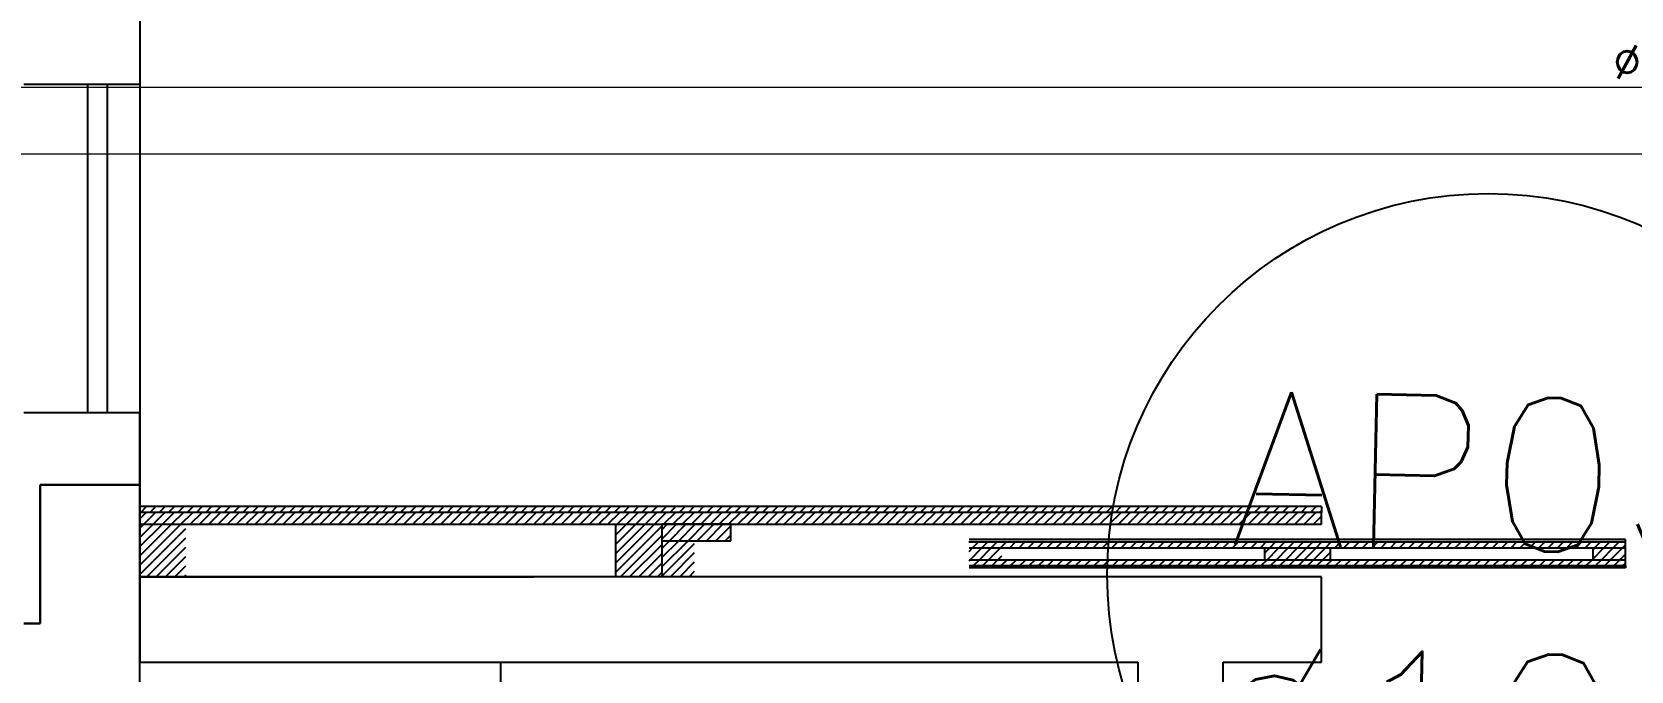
# Model space of a CAD drawing. Header units: millimetres. Extents: x 1573 to 2177, y 1587 to 1932.
# Drawn here: x 1895.696 to 1899.348, y 1916.814 to 1918.274 of the extents above; entities that cross this region are included whole.
import ezdxf
from ezdxf.enums import TextEntityAlignment as Align

# ---------------------------------------------------------------- set-up
doc = ezdxf.new("R2010")
doc.units = ezdxf.units.MM
doc.header["$LTSCALE"] = 0.03
for name, color, linetype in [('-HIDRO', 8, 'Continuous'), ('A-PEN-C', 4, 'Continuous'), ('Texto-Tubos', 7, 'Continuous')]:
    doc.layers.add(name, color=color, linetype=linetype)
doc.layers.add('TigreCad', color=2, linetype='Continuous', lineweight=13)
doc.styles.add('ROMANS', font='romans.shx', dxfattribs={"height": 0.1})
doc.styles.add('TCTUBOS-TXT', font='txt.shx')

msp = doc.modelspace()

# ---------------------------------------------------------------- hatches: boundary and pattern name
at = {"layer": '-HIDRO'}
h = msp.add_hatch(color=256, dxfattribs=at)
h.dxf.hatch_style = 1
h.paths.add_polyline_path([(1897.8363, 1917.1138), (1897.8363, 1917.1085), (1899.3359, 1917.1085), (1899.3359, 1917.1138)])
h.paths.add_polyline_path([(1897.8363, 1917.0545), (1897.8363, 1917.0491), (1899.3359, 1917.0491), (1899.3359, 1917.0545)])

# ---------------------------------------------------------------- linework, layer by layer
for p, q in [((1895.9422, 1922.8022), (1895.9422, 1918.1536)), ((1895.9422, 1918.1536), (1895.6768, 1918.1536)), ((1895.8222, 1918.1536), (1895.8222, 1917.4039)), ((1895.8672, 1918.1536), (1895.8672, 1917.4039)), ((1895.9422, 1918.1536), (1895.9422, 1917.4039)), ((1895.9422, 1917.9287), (1895.9422, 1917.029)), ((1895.9422, 1917.4039), (1895.6768, 1917.4039)), ((1895.9422, 1917.2389), (1895.9422, 1917.4039)), ((1895.7142, 1916.9225), (1895.7142, 1917.2389)), ((1895.7142, 1917.2389), (1895.9422, 1917.2389)), ((1895.9422, 1917.2389), (1895.7142, 1917.2389)), ((1895.7142, 1917.2389), (1895.7142, 1916.9225)), ((1895.9422, 1916.2312), (1895.9422, 1917.2389)), ((1898.6413, 1917.1894), (1895.9422, 1917.1894)), ((1898.6413, 1917.1759), (1895.9422, 1917.1759)), ((1895.9422, 1917.1614), (1895.9567, 1917.1759)), ((1895.9509, 1917.1489), (1895.9779, 1917.1759)), ((1895.9721, 1917.1489), (1895.9991, 1917.1759)), ((1895.9933, 1917.1489), (1896.0203, 1917.1759)), ((1896.0145, 1917.1489), (1896.0415, 1917.1759)), ((1896.0358, 1917.1489), (1896.0627, 1917.1759)), ((1896.057, 1917.1489), (1896.084, 1917.1759)), ((1896.0782, 1917.1489), (1896.1052, 1917.1759)), ((1896.0994, 1917.1489), (1896.1264, 1917.1759)), ((1896.1206, 1917.1489), (1896.1476, 1917.1759)), ((1896.1418, 1917.1489), (1896.1688, 1917.1759)), ((1896.163, 1917.1489), (1896.19, 1917.1759)), ((1896.1842, 1917.1489), (1896.2112, 1917.1759)), ((1896.2054, 1917.1489), (1896.2324, 1917.1759)), ((1896.2266, 1917.1489), (1896.2536, 1917.1759)), ((1896.2478, 1917.1489), (1896.2748, 1917.1759)), ((1896.269, 1917.1489), (1896.296, 1917.1759)), ((1896.2902, 1917.1489), (1896.3172, 1917.1759)), ((1896.3114, 1917.1489), (1896.3384, 1917.1759)), ((1896.3326, 1917.1489), (1896.3596, 1917.1759)), ((1896.3539, 1917.1489), (1896.3808, 1917.1759)), ((1896.3751, 1917.1489), (1896.402, 1917.1759)), ((1896.3963, 1917.1489), (1896.4233, 1917.1759)), ((1896.4175, 1917.1489), (1896.4445, 1917.1759)), ((1896.4387, 1917.1489), (1896.4657, 1917.1759)), ((1896.4599, 1917.1489), (1896.4869, 1917.1759)), ((1896.4811, 1917.1489), (1896.5081, 1917.1759)), ((1896.5023, 1917.1489), (1896.5293, 1917.1759)), ((1896.5235, 1917.1489), (1896.5505, 1917.1759)), ((1896.5447, 1917.1489), (1896.5717, 1917.1759)), ((1896.5659, 1917.1489), (1896.5929, 1917.1759)), ((1896.5871, 1917.1489), (1896.6141, 1917.1759)), ((1896.6083, 1917.1489), (1896.6353, 1917.1759)), ((1896.6295, 1917.1489), (1896.6565, 1917.1759)), ((1896.6507, 1917.1489), (1896.6777, 1917.1759)), ((1896.6719, 1917.1489), (1896.6989, 1917.1759)), ((1896.6932, 1917.1489), (1896.7201, 1917.1759)), ((1896.7144, 1917.1489), (1896.7414, 1917.1759)), ((1896.7356, 1917.1489), (1896.7626, 1917.1759)), ((1896.7568, 1917.1489), (1896.7838, 1917.1759)), ((1896.778, 1917.1489), (1896.805, 1917.1759)), ((1896.7992, 1917.1489), (1896.8262, 1917.1759)), ((1896.8204, 1917.1489), (1896.8474, 1917.1759)), ((1896.8416, 1917.1489), (1896.8686, 1917.1759)), ((1896.8628, 1917.1489), (1896.8898, 1917.1759)), ((1896.884, 1917.1489), (1896.911, 1917.1759)), ((1896.9052, 1917.1489), (1896.9322, 1917.1759)), ((1896.9264, 1917.1489), (1896.9534, 1917.1759)), ((1896.9476, 1917.1489), (1896.9746, 1917.1759)), ((1896.9688, 1917.1489), (1896.9958, 1917.1759)), ((1896.99, 1917.1489), (1897.017, 1917.1759)), ((1897.0113, 1917.1489), (1897.0382, 1917.1759)), ((1897.0325, 1917.1489), (1897.0595, 1917.1759)), ((1897.0537, 1917.1489), (1897.0807, 1917.1759)), ((1897.0749, 1917.1489), (1897.1019, 1917.1759)), ((1897.0961, 1917.1489), (1897.1231, 1917.1759)), ((1897.1173, 1917.1489), (1897.1443, 1917.1759)), ((1897.1385, 1917.1489), (1897.1655, 1917.1759)), ((1897.1597, 1917.1489), (1897.1867, 1917.1759)), ((1897.1809, 1917.1489), (1897.2079, 1917.1759)), ((1897.2021, 1917.1489), (1897.2291, 1917.1759)), ((1897.2233, 1917.1489), (1897.2503, 1917.1759)), ((1897.2445, 1917.1489), (1897.2715, 1917.1759)), ((1897.2657, 1917.1489), (1897.2927, 1917.1759)), ((1897.2869, 1917.1489), (1897.3139, 1917.1759)), ((1897.3081, 1917.1489), (1897.3351, 1917.1759)), ((1897.3293, 1917.1489), (1897.3563, 1917.1759)), ((1897.3506, 1917.1489), (1897.3775, 1917.1759)), ((1897.3718, 1917.1489), (1897.3988, 1917.1759)), ((1897.393, 1917.1489), (1897.42, 1917.1759)), ((1897.4142, 1917.1489), (1897.4412, 1917.1759)), ((1897.4354, 1917.1489), (1897.4624, 1917.1759)), ((1897.4566, 1917.1489), (1897.4836, 1917.1759)), ((1897.4778, 1917.1489), (1897.5048, 1917.1759)), ((1897.499, 1917.1489), (1897.526, 1917.1759)), ((1897.5202, 1917.1489), (1897.5472, 1917.1759)), ((1897.5414, 1917.1489), (1897.5684, 1917.1759)), ((1897.5626, 1917.1489), (1897.5896, 1917.1759)), ((1897.5838, 1917.1489), (1897.6108, 1917.1759)), ((1897.605, 1917.1489), (1897.632, 1917.1759)), ((1897.6262, 1917.1489), (1897.6532, 1917.1759)), ((1897.6474, 1917.1489), (1897.6744, 1917.1759)), ((1897.6687, 1917.1489), (1897.6956, 1917.1759)), ((1897.6899, 1917.1489), (1897.7169, 1917.1759)), ((1897.7111, 1917.1489), (1897.7381, 1917.1759)), ((1897.7323, 1917.1489), (1897.7593, 1917.1759)), ((1897.7535, 1917.1489), (1897.7805, 1917.1759)), ((1897.7747, 1917.1489), (1897.8017, 1917.1759)), ((1897.7959, 1917.1489), (1897.8229, 1917.1759)), ((1897.8171, 1917.1489), (1897.8441, 1917.1759)), ((1897.8383, 1917.1489), (1897.8653, 1917.1759)), ((1897.8595, 1917.1489), (1897.8865, 1917.1759)), ((1897.8807, 1917.1489), (1897.9077, 1917.1759)), ((1897.9019, 1917.1489), (1897.9289, 1917.1759)), ((1897.9231, 1917.1489), (1897.9501, 1917.1759)), ((1897.9443, 1917.1489), (1897.9713, 1917.1759)), ((1897.9655, 1917.1489), (1897.9925, 1917.1759)), ((1897.9868, 1917.1489), (1898.0137, 1917.1759)), ((1898.008, 1917.1489), (1898.0349, 1917.1759)), ((1898.0292, 1917.1489), (1898.0562, 1917.1759)), ((1898.0504, 1917.1489), (1898.0774, 1917.1759)), ((1898.0716, 1917.1489), (1898.0986, 1917.1759)), ((1898.0928, 1917.1489), (1898.1198, 1917.1759)), ((1898.114, 1917.1489), (1898.141, 1917.1759)), ((1898.1352, 1917.1489), (1898.1622, 1917.1759)), ((1898.1564, 1917.1489), (1898.1834, 1917.1759)), ((1898.1776, 1917.1489), (1898.2046, 1917.1759)), ((1898.1988, 1917.1489), (1898.2258, 1917.1759)), ((1898.22, 1917.1489), (1898.247, 1917.1759)), ((1898.2412, 1917.1489), (1898.2682, 1917.1759)), ((1898.2624, 1917.1489), (1898.2894, 1917.1759)), ((1898.2836, 1917.1489), (1898.3106, 1917.1759)), ((1898.3048, 1917.1489), (1898.3318, 1917.1759)), ((1898.3261, 1917.1489), (1898.353, 1917.1759)), ((1898.3473, 1917.1489), (1898.3743, 1917.1759)), ((1898.3685, 1917.1489), (1898.3955, 1917.1759)), ((1898.3897, 1917.1489), (1898.4167, 1917.1759)), ((1898.4109, 1917.1489), (1898.4379, 1917.1759)), ((1898.4321, 1917.1489), (1898.4591, 1917.1759)), ((1898.4533, 1917.1489), (1898.4803, 1917.1759)), ((1898.4745, 1917.1489), (1898.5015, 1917.1759)), ((1898.4957, 1917.1489), (1898.5227, 1917.1759)), ((1898.5169, 1917.1489), (1898.5439, 1917.1759)), ((1898.5381, 1917.1489), (1898.5651, 1917.1759)), ((1898.5593, 1917.1489), (1898.5863, 1917.1759)), ((1898.5805, 1917.1489), (1898.6075, 1917.1759)), ((1898.6017, 1917.1489), (1898.6287, 1917.1759)), ((1898.6229, 1917.1489), (1898.6413, 1917.1673)), ((1898.6413, 1917.1894), (1898.6413, 1917.1759)), ((1898.6413, 1917.1489), (1898.6413, 1917.1759)), ((1895.9422, 1917.1489), (1898.6413, 1917.1489)), ((1895.9422, 1917.1402), (1895.9509, 1917.1489)), ((1895.9422, 1917.119), (1895.9721, 1917.1489)), ((1895.9422, 1917.0978), (1895.9933, 1917.1489)), ((1895.9422, 1917.0766), (1896.0145, 1917.1489)), ((1895.9422, 1917.0554), (1896.0358, 1917.1489)), ((1895.9422, 1917.0342), (1896.0471, 1917.1391)), ((1895.9582, 1917.029), (1896.0471, 1917.1179)), ((1897.0293, 1917.029), (1897.0293, 1917.1489)), ((1897.0293, 1917.1458), (1897.0325, 1917.1489)), ((1897.0293, 1917.1246), (1897.0537, 1917.1489)), ((1897.0293, 1917.1034), (1897.0749, 1917.1489)), ((1897.0293, 1917.0822), (1897.0961, 1917.1489)), ((1897.0293, 1917.061), (1897.1173, 1917.1489)), ((1897.0293, 1917.0398), (1897.1343, 1917.1447)), ((1897.0397, 1917.029), (1897.1343, 1917.1235)), ((1897.2917, 1917.1489), (1897.1343, 1917.1489)), ((1897.1343, 1917.1489), (1897.1343, 1917.029)), ((1897.2917, 1917.1114), (1897.2917, 1917.1489)), ((1895.9794, 1917.029), (1896.0471, 1917.0967)), ((1897.0609, 1917.029), (1897.1343, 1917.1023)), ((1897.0821, 1917.029), (1897.1343, 1917.0811)), ((1897.1343, 1917.1114), (1897.2917, 1917.1114)), ((1899.3359, 1917.1138), (1897.8363, 1917.1138)), ((1897.8363, 1917.1085), (1899.3359, 1917.1085)), ((1897.8363, 1917.095), (1899.3359, 1917.095)), ((1898.5111, 1917.095), (1898.5111, 1917.068)), ((1898.6611, 1917.095), (1898.6611, 1917.068)), ((1899.2609, 1917.095), (1899.2609, 1917.068)), ((1899.3359, 1917.1085), (1899.3359, 1917.1138)), ((1899.3359, 1917.0545), (1899.3359, 1917.1085)), ((1896.0006, 1917.029), (1896.0471, 1917.0755)), ((1896.0218, 1917.029), (1896.0471, 1917.0543)), ((1897.1034, 1917.029), (1897.1343, 1917.0599)), ((1897.8363, 1917.068), (1899.3359, 1917.068)), ((1897.8363, 1917.0545), (1899.3359, 1917.0545)), ((1899.3359, 1917.0491), (1897.8363, 1917.0491)), ((1899.3359, 1917.0545), (1899.3359, 1917.0491)), ((1898.6413, 1917.029), (1895.9422, 1917.029)), ((1895.9422, 1917.029), (1895.9422, 1916.834)), ((1895.9422, 1917.029), (1896.8419, 1917.029)), ((1896.043, 1917.029), (1896.0471, 1917.0331)), ((1897.1246, 1917.029), (1897.1343, 1917.0387)), ((1898.6413, 1916.834), (1898.6413, 1917.029)), ((1895.6768, 1916.9225), (1895.7142, 1916.9225)), ((1895.7142, 1916.9225), (1895.6768, 1916.9225)), ((1895.9422, 1916.834), (1898.2215, 1916.834)), ((1896.7669, 1914.5847), (1896.7669, 1916.834)), ((1898.2215, 1916.834), (1898.2215, 1916.6061)), ((1898.4164, 1916.6061), (1898.4164, 1916.834)), ((1898.4164, 1916.834), (1898.6413, 1916.834))]:
    msp.add_line(p, q, dxfattribs=at)
at = {"layer": '-HIDRO', "ltscale": 0.2}
for p, q in [((1895.9439, 1917.1759), (1895.9574, 1917.1894)), ((1895.9651, 1917.1759), (1895.9786, 1917.1894)), ((1895.9863, 1917.1759), (1895.9998, 1917.1894)), ((1896.0075, 1917.1759), (1896.021, 1917.1894)), ((1896.0287, 1917.1759), (1896.0422, 1917.1894)), ((1896.0499, 1917.1759), (1896.0634, 1917.1894)), ((1896.0711, 1917.1759), (1896.0846, 1917.1894)), ((1896.0923, 1917.1759), (1896.1058, 1917.1894)), ((1896.1135, 1917.1759), (1896.127, 1917.1894)), ((1896.1348, 1917.1759), (1896.1482, 1917.1894)), ((1896.156, 1917.1759), (1896.1695, 1917.1894)), ((1896.1772, 1917.1759), (1896.1907, 1917.1894)), ((1896.1984, 1917.1759), (1896.2119, 1917.1894)), ((1896.2196, 1917.1759), (1896.2331, 1917.1894)), ((1896.2408, 1917.1759), (1896.2543, 1917.1894)), ((1896.262, 1917.1759), (1896.2755, 1917.1894)), ((1896.2832, 1917.1759), (1896.2967, 1917.1894)), ((1896.3044, 1917.1759), (1896.3179, 1917.1894)), ((1896.3256, 1917.1759), (1896.3391, 1917.1894)), ((1896.3468, 1917.1759), (1896.3603, 1917.1894)), ((1896.368, 1917.1759), (1896.3815, 1917.1894)), ((1896.3892, 1917.1759), (1896.4027, 1917.1894)), ((1896.4104, 1917.1759), (1896.4239, 1917.1894)), ((1896.4316, 1917.1759), (1896.4451, 1917.1894)), ((1896.4528, 1917.1759), (1896.4663, 1917.1894)), ((1896.4741, 1917.1759), (1896.4876, 1917.1894)), ((1896.4953, 1917.1759), (1896.5088, 1917.1894)), ((1896.5165, 1917.1759), (1896.53, 1917.1894)), ((1896.5377, 1917.1759), (1896.5512, 1917.1894)), ((1896.5589, 1917.1759), (1896.5724, 1917.1894)), ((1896.5801, 1917.1759), (1896.5936, 1917.1894)), ((1896.6013, 1917.1759), (1896.6148, 1917.1894)), ((1896.6225, 1917.1759), (1896.636, 1917.1894)), ((1896.6437, 1917.1759), (1896.6572, 1917.1894)), ((1896.6649, 1917.1759), (1896.6784, 1917.1894)), ((1896.6861, 1917.1759), (1896.6996, 1917.1894)), ((1896.7073, 1917.1759), (1896.7208, 1917.1894)), ((1896.7285, 1917.1759), (1896.742, 1917.1894)), ((1896.7497, 1917.1759), (1896.7632, 1917.1894)), ((1896.7709, 1917.1759), (1896.7844, 1917.1894)), ((1896.7922, 1917.1759), (1896.8056, 1917.1894)), ((1896.8134, 1917.1759), (1896.8269, 1917.1894)), ((1896.8346, 1917.1759), (1896.8481, 1917.1894)), ((1896.8558, 1917.1759), (1896.8693, 1917.1894)), ((1896.877, 1917.1759), (1896.8905, 1917.1894)), ((1896.8982, 1917.1759), (1896.9117, 1917.1894)), ((1896.9194, 1917.1759), (1896.9329, 1917.1894)), ((1896.9406, 1917.1759), (1896.9541, 1917.1894)), ((1896.9618, 1917.1759), (1896.9753, 1917.1894)), ((1896.983, 1917.1759), (1896.9965, 1917.1894)), ((1897.0042, 1917.1759), (1897.0177, 1917.1894)), ((1897.0254, 1917.1759), (1897.0389, 1917.1894)), ((1897.0466, 1917.1759), (1897.0601, 1917.1894)), ((1897.0678, 1917.1759), (1897.0813, 1917.1894)), ((1897.089, 1917.1759), (1897.1025, 1917.1894)), ((1897.1103, 1917.1759), (1897.1237, 1917.1894)), ((1897.1315, 1917.1759), (1897.145, 1917.1894)), ((1897.1527, 1917.1759), (1897.1662, 1917.1894)), ((1897.1739, 1917.1759), (1897.1874, 1917.1894)), ((1897.1951, 1917.1759), (1897.2086, 1917.1894)), ((1897.2163, 1917.1759), (1897.2298, 1917.1894)), ((1897.2375, 1917.1759), (1897.251, 1917.1894)), ((1897.2587, 1917.1759), (1897.2722, 1917.1894)), ((1897.2799, 1917.1759), (1897.2934, 1917.1894)), ((1897.3011, 1917.1759), (1897.3146, 1917.1894)), ((1897.3223, 1917.1759), (1897.3358, 1917.1894)), ((1897.3435, 1917.1759), (1897.357, 1917.1894)), ((1897.3647, 1917.1759), (1897.3782, 1917.1894)), ((1897.3859, 1917.1759), (1897.3994, 1917.1894)), ((1897.4071, 1917.1759), (1897.4206, 1917.1894)), ((1897.4283, 1917.1759), (1897.4418, 1917.1894)), ((1897.4496, 1917.1759), (1897.4631, 1917.1894)), ((1897.4708, 1917.1759), (1897.4843, 1917.1894)), ((1897.492, 1917.1759), (1897.5055, 1917.1894)), ((1897.5132, 1917.1759), (1897.5267, 1917.1894)), ((1897.5344, 1917.1759), (1897.5479, 1917.1894)), ((1897.5556, 1917.1759), (1897.5691, 1917.1894)), ((1897.5768, 1917.1759), (1897.5903, 1917.1894)), ((1897.598, 1917.1759), (1897.6115, 1917.1894)), ((1897.6192, 1917.1759), (1897.6327, 1917.1894)), ((1897.6404, 1917.1759), (1897.6539, 1917.1894)), ((1897.6616, 1917.1759), (1897.6751, 1917.1894)), ((1897.6828, 1917.1759), (1897.6963, 1917.1894)), ((1897.704, 1917.1759), (1897.7175, 1917.1894)), ((1897.7252, 1917.1759), (1897.7387, 1917.1894)), ((1897.7464, 1917.1759), (1897.7599, 1917.1894)), ((1897.7677, 1917.1759), (1897.7811, 1917.1894)), ((1897.7889, 1917.1759), (1897.8024, 1917.1894)), ((1897.8101, 1917.1759), (1897.8236, 1917.1894)), ((1897.8313, 1917.1759), (1897.8448, 1917.1894)), ((1897.8525, 1917.1759), (1897.866, 1917.1894)), ((1897.8737, 1917.1759), (1897.8872, 1917.1894)), ((1897.8949, 1917.1759), (1897.9084, 1917.1894)), ((1897.9161, 1917.1759), (1897.9296, 1917.1894)), ((1897.9373, 1917.1759), (1897.9508, 1917.1894)), ((1897.9585, 1917.1759), (1897.972, 1917.1894)), ((1897.9797, 1917.1759), (1897.9932, 1917.1894)), ((1898.0009, 1917.1759), (1898.0144, 1917.1894)), ((1898.0221, 1917.1759), (1898.0356, 1917.1894)), ((1898.0433, 1917.1759), (1898.0568, 1917.1894)), ((1898.0645, 1917.1759), (1898.078, 1917.1894)), ((1898.0858, 1917.1759), (1898.0992, 1917.1894)), ((1898.107, 1917.1759), (1898.1205, 1917.1894)), ((1898.1282, 1917.1759), (1898.1417, 1917.1894)), ((1898.1494, 1917.1759), (1898.1629, 1917.1894)), ((1898.1706, 1917.1759), (1898.1841, 1917.1894)), ((1898.1918, 1917.1759), (1898.2053, 1917.1894)), ((1898.213, 1917.1759), (1898.2265, 1917.1894)), ((1898.2342, 1917.1759), (1898.2477, 1917.1894)), ((1898.2554, 1917.1759), (1898.2689, 1917.1894)), ((1898.2766, 1917.1759), (1898.2901, 1917.1894)), ((1898.2978, 1917.1759), (1898.3113, 1917.1894)), ((1898.319, 1917.1759), (1898.3325, 1917.1894)), ((1898.3402, 1917.1759), (1898.3537, 1917.1894)), ((1898.3614, 1917.1759), (1898.3749, 1917.1894)), ((1898.3826, 1917.1759), (1898.3961, 1917.1894)), ((1898.4038, 1917.1759), (1898.4173, 1917.1894)), ((1898.4251, 1917.1759), (1898.4385, 1917.1894)), ((1898.4463, 1917.1759), (1898.4598, 1917.1894)), ((1898.4675, 1917.1759), (1898.481, 1917.1894)), ((1898.4887, 1917.1759), (1898.5022, 1917.1894)), ((1898.5099, 1917.1759), (1898.5234, 1917.1894)), ((1898.5311, 1917.1759), (1898.5446, 1917.1894)), ((1898.5523, 1917.1759), (1898.5658, 1917.1894)), ((1898.5735, 1917.1759), (1898.587, 1917.1894)), ((1898.5947, 1917.1759), (1898.6082, 1917.1894)), ((1898.6159, 1917.1759), (1898.6294, 1917.1894)), ((1898.6371, 1917.1759), (1898.6413, 1917.1801)), ((1897.1343, 1917.1364), (1897.1469, 1917.1489)), ((1897.1343, 1917.1152), (1897.1681, 1917.1489)), ((1897.1518, 1917.1114), (1897.1893, 1917.1489)), ((1897.173, 1917.1114), (1897.2105, 1917.1489)), ((1897.1942, 1917.1114), (1897.2317, 1917.1489)), ((1897.2154, 1917.1114), (1897.2529, 1917.1489)), ((1897.2366, 1917.1114), (1897.2741, 1917.1489)), ((1897.2578, 1917.1114), (1897.2917, 1917.1454)), ((1897.279, 1917.1114), (1897.2917, 1917.1242)), ((1897.1343, 1917.0939), (1897.1518, 1917.1114)), ((1897.1343, 1917.0727), (1897.173, 1917.1114)), ((1897.1343, 1917.0515), (1897.1942, 1917.1114)), ((1897.1343, 1917.0303), (1897.2093, 1917.1053)), ((1897.1542, 1917.029), (1897.2093, 1917.0841)), ((1897.8363, 1917.1081), (1897.8367, 1917.1085)), ((1897.8363, 1917.0869), (1897.8444, 1917.095)), ((1897.8386, 1917.068), (1897.8656, 1917.095)), ((1897.8444, 1917.095), (1897.8579, 1917.1085)), ((1897.8598, 1917.068), (1897.8868, 1917.095)), ((1897.8656, 1917.095), (1897.8791, 1917.1085)), ((1897.881, 1917.068), (1897.908, 1917.095)), ((1897.8868, 1917.095), (1897.9003, 1917.1085)), ((1897.908, 1917.095), (1897.9215, 1917.1085)), ((1897.9292, 1917.095), (1897.9427, 1917.1085)), ((1897.9504, 1917.095), (1897.9639, 1917.1085)), ((1897.9716, 1917.095), (1897.9851, 1917.1085)), ((1897.9928, 1917.095), (1898.0063, 1917.1085)), ((1898.0141, 1917.095), (1898.0275, 1917.1085)), ((1898.0353, 1917.095), (1898.0488, 1917.1085)), ((1898.0565, 1917.095), (1898.07, 1917.1085)), ((1898.0777, 1917.095), (1898.0912, 1917.1085)), ((1898.0989, 1917.095), (1898.1124, 1917.1085)), ((1898.1201, 1917.095), (1898.1336, 1917.1085)), ((1898.1413, 1917.095), (1898.1548, 1917.1085)), ((1898.1625, 1917.095), (1898.176, 1917.1085)), ((1898.1837, 1917.095), (1898.1972, 1917.1085)), ((1898.2049, 1917.095), (1898.2184, 1917.1085)), ((1898.2261, 1917.095), (1898.2396, 1917.1085)), ((1898.2473, 1917.095), (1898.2608, 1917.1085)), ((1898.2685, 1917.095), (1898.282, 1917.1085)), ((1898.2897, 1917.095), (1898.3032, 1917.1085)), ((1898.3109, 1917.095), (1898.3244, 1917.1085)), ((1898.3322, 1917.095), (1898.3456, 1917.1085)), ((1898.3534, 1917.095), (1898.3669, 1917.1085)), ((1898.3746, 1917.095), (1898.3881, 1917.1085)), ((1898.3958, 1917.095), (1898.4093, 1917.1085)), ((1898.417, 1917.095), (1898.4305, 1917.1085)), ((1898.4382, 1917.095), (1898.4517, 1917.1085)), ((1898.4594, 1917.095), (1898.4729, 1917.1085)), ((1898.4806, 1917.095), (1898.4941, 1917.1085)), ((1898.5018, 1917.095), (1898.5153, 1917.1085)), ((1898.5111, 1917.0831), (1898.523, 1917.095)), ((1898.5172, 1917.068), (1898.5442, 1917.095)), ((1898.523, 1917.095), (1898.5365, 1917.1085)), ((1898.5384, 1917.068), (1898.5654, 1917.095)), ((1898.5442, 1917.095), (1898.5577, 1917.1085)), ((1898.5596, 1917.068), (1898.5866, 1917.095)), ((1898.5654, 1917.095), (1898.5789, 1917.1085)), ((1898.5808, 1917.068), (1898.6078, 1917.095)), ((1898.5866, 1917.095), (1898.6001, 1917.1085)), ((1898.6021, 1917.068), (1898.629, 1917.095)), ((1898.6078, 1917.095), (1898.6213, 1917.1085)), ((1898.6233, 1917.068), (1898.6502, 1917.095)), ((1898.629, 1917.095), (1898.6425, 1917.1085)), ((1898.6445, 1917.068), (1898.6611, 1917.0846)), ((1898.6502, 1917.095), (1898.6637, 1917.1085)), ((1898.6715, 1917.095), (1898.685, 1917.1085)), ((1898.6927, 1917.095), (1898.7062, 1917.1085)), ((1898.7139, 1917.095), (1898.7274, 1917.1085)), ((1898.7351, 1917.095), (1898.7486, 1917.1085)), ((1898.7563, 1917.095), (1898.7698, 1917.1085)), ((1898.7775, 1917.095), (1898.791, 1917.1085)), ((1898.7987, 1917.095), (1898.8122, 1917.1085)), ((1898.8199, 1917.095), (1898.8334, 1917.1085)), ((1898.8411, 1917.095), (1898.8546, 1917.1085)), ((1898.8623, 1917.095), (1898.8758, 1917.1085)), ((1898.8835, 1917.095), (1898.897, 1917.1085)), ((1898.9047, 1917.095), (1898.9182, 1917.1085)), ((1898.9259, 1917.095), (1898.9394, 1917.1085)), ((1898.9471, 1917.095), (1898.9606, 1917.1085)), ((1898.9683, 1917.095), (1898.9818, 1917.1085)), ((1898.9896, 1917.095), (1899.003, 1917.1085)), ((1899.0108, 1917.095), (1899.0243, 1917.1085)), ((1899.032, 1917.095), (1899.0455, 1917.1085)), ((1899.0532, 1917.095), (1899.0667, 1917.1085)), ((1899.0744, 1917.095), (1899.0879, 1917.1085)), ((1899.0956, 1917.095), (1899.1091, 1917.1085)), ((1899.1168, 1917.095), (1899.1303, 1917.1085)), ((1899.138, 1917.095), (1899.1515, 1917.1085)), ((1899.1592, 1917.095), (1899.1727, 1917.1085)), ((1899.1804, 1917.095), (1899.1939, 1917.1085)), ((1899.2016, 1917.095), (1899.2151, 1917.1085)), ((1899.2228, 1917.095), (1899.2363, 1917.1085)), ((1899.244, 1917.095), (1899.2575, 1917.1085)), ((1899.2609, 1917.0906), (1899.2652, 1917.095)), ((1899.2609, 1917.0694), (1899.2864, 1917.095)), ((1899.2652, 1917.095), (1899.2787, 1917.1085)), ((1899.2807, 1917.068), (1899.3077, 1917.095)), ((1899.2864, 1917.095), (1899.2999, 1917.1085)), ((1899.3019, 1917.068), (1899.3289, 1917.095)), ((1899.3077, 1917.095), (1899.3211, 1917.1085)), ((1899.3289, 1917.095), (1899.3359, 1917.102)), ((1897.1754, 1917.029), (1897.2093, 1917.0629)), ((1897.8363, 1917.0657), (1897.8386, 1917.068)), ((1897.8463, 1917.0545), (1897.8598, 1917.068)), ((1897.8675, 1917.0545), (1897.881, 1917.068)), ((1897.8887, 1917.0545), (1897.9022, 1917.068)), ((1897.9022, 1917.068), (1897.9113, 1917.077)), ((1897.9099, 1917.0545), (1897.9234, 1917.068)), ((1897.9312, 1917.0545), (1897.9446, 1917.068)), ((1897.9524, 1917.0545), (1897.9659, 1917.068)), ((1897.9736, 1917.0545), (1897.9871, 1917.068)), ((1897.9948, 1917.0545), (1898.0083, 1917.068)), ((1898.016, 1917.0545), (1898.0295, 1917.068)), ((1898.0372, 1917.0545), (1898.0507, 1917.068)), ((1898.0584, 1917.0545), (1898.0719, 1917.068)), ((1898.0796, 1917.0545), (1898.0931, 1917.068)), ((1898.1008, 1917.0545), (1898.1143, 1917.068)), ((1898.122, 1917.0545), (1898.1355, 1917.068)), ((1898.1432, 1917.0545), (1898.1567, 1917.068)), ((1898.1644, 1917.0545), (1898.1779, 1917.068)), ((1898.1856, 1917.0545), (1898.1991, 1917.068)), ((1898.2068, 1917.0545), (1898.2203, 1917.068)), ((1898.228, 1917.0545), (1898.2415, 1917.068)), ((1898.2493, 1917.0545), (1898.2627, 1917.068)), ((1898.2705, 1917.0545), (1898.284, 1917.068)), ((1898.2917, 1917.0545), (1898.3052, 1917.068)), ((1898.3129, 1917.0545), (1898.3264, 1917.068)), ((1898.3341, 1917.0545), (1898.3476, 1917.068)), ((1898.3553, 1917.0545), (1898.3688, 1917.068)), ((1898.3765, 1917.0545), (1898.39, 1917.068)), ((1898.3977, 1917.0545), (1898.4112, 1917.068)), ((1898.4189, 1917.0545), (1898.4324, 1917.068)), ((1898.4401, 1917.0545), (1898.4536, 1917.068)), ((1898.4613, 1917.0545), (1898.4748, 1917.068)), ((1898.4825, 1917.0545), (1898.496, 1917.068)), ((1898.5037, 1917.0545), (1898.5172, 1917.068)), ((1898.5249, 1917.0545), (1898.5384, 1917.068)), ((1898.5461, 1917.0545), (1898.5596, 1917.068)), ((1898.5673, 1917.0545), (1898.5808, 1917.068)), ((1898.5886, 1917.0545), (1898.6021, 1917.068)), ((1898.6098, 1917.0545), (1898.6233, 1917.068)), ((1898.631, 1917.0545), (1898.6445, 1917.068)), ((1898.6522, 1917.0545), (1898.6657, 1917.068)), ((1898.6734, 1917.0545), (1898.6869, 1917.068)), ((1898.6946, 1917.0545), (1898.7081, 1917.068)), ((1898.7158, 1917.0545), (1898.7293, 1917.068)), ((1898.737, 1917.0545), (1898.7505, 1917.068)), ((1898.7582, 1917.0545), (1898.7717, 1917.068)), ((1898.7794, 1917.0545), (1898.7929, 1917.068)), ((1898.8006, 1917.0545), (1898.8141, 1917.068)), ((1898.8218, 1917.0545), (1898.8353, 1917.068)), ((1898.843, 1917.0545), (1898.8565, 1917.068)), ((1898.8642, 1917.0545), (1898.8777, 1917.068)), ((1898.8854, 1917.0545), (1898.8989, 1917.068)), ((1898.9067, 1917.0545), (1898.9201, 1917.068)), ((1898.9279, 1917.0545), (1898.9414, 1917.068)), ((1898.9491, 1917.0545), (1898.9626, 1917.068)), ((1898.9703, 1917.0545), (1898.9838, 1917.068)), ((1898.9915, 1917.0545), (1899.005, 1917.068)), ((1899.0127, 1917.0545), (1899.0262, 1917.068)), ((1899.0339, 1917.0545), (1899.0474, 1917.068)), ((1899.0551, 1917.0545), (1899.0686, 1917.068)), ((1899.0763, 1917.0545), (1899.0898, 1917.068)), ((1899.0975, 1917.0545), (1899.111, 1917.068)), ((1899.1187, 1917.0545), (1899.1322, 1917.068)), ((1899.1399, 1917.0545), (1899.1534, 1917.068)), ((1899.1611, 1917.0545), (1899.1746, 1917.068)), ((1899.1823, 1917.0545), (1899.1958, 1917.068)), ((1899.2035, 1917.0545), (1899.217, 1917.068)), ((1899.2248, 1917.0545), (1899.2382, 1917.068)), ((1899.246, 1917.0545), (1899.2595, 1917.068)), ((1899.2672, 1917.0545), (1899.2807, 1917.068)), ((1899.2884, 1917.0545), (1899.3019, 1917.068)), ((1899.3096, 1917.0545), (1899.3231, 1917.068)), ((1899.3231, 1917.068), (1899.3359, 1917.0808)), ((1899.3308, 1917.0545), (1899.3359, 1917.0595)), ((1897.1966, 1917.029), (1897.2093, 1917.0417))]:
    msp.add_line(p, q, dxfattribs=at)
at = {"layer": 'A-PEN-C'}
msp.add_circle((1899.0221, 1917.0342), 0.8703, dxfattribs=at)
at = {"layer": 'TigreCad', "ltscale": 100}
for p, q in [((1895.1701, 1918.148), (1903.7817, 1918.148)), ((1895.1701, 1917.9956), (1903.7817, 1917.9956))]:
    msp.add_line(p, q, dxfattribs=at)

# ---------------------------------------------------------------- texts
at = {"layer": 'A-PEN-C', "style": 'ROMANS'}
for s, height, p in [('AP05', 0.35092, (1899.0233, 1917.0897)), ('%%C100', 0.37394, (1899.0075, 1916.4806))]:
    msp.add_text(s, height=height, rotation=358.7108, dxfattribs=at).set_placement(p, align=Align.CENTER)
at = {"layer": 'Texto-Tubos', "ltscale": 100, "style": 'TCTUBOS-TXT'}
msp.add_text('%%C100', height=0.07498, dxfattribs=at).set_placement((1899.4361, 1918.1675), align=Align.CENTER)

doc.saveas('drawing.dxf')
